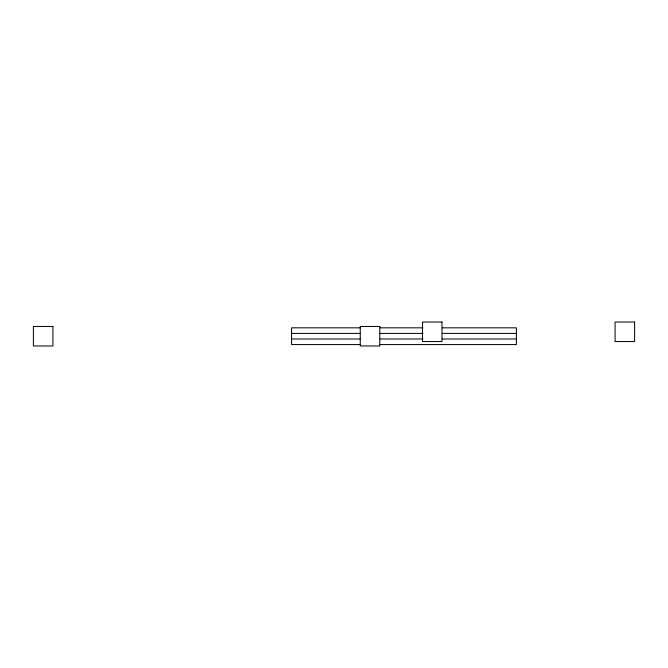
<?xml version="1.0" encoding="UTF-8"?>
<svg xmlns="http://www.w3.org/2000/svg" width="668" height="668" viewBox="0 0 668 668"><rect width="100%" height="100%" fill="white"/><g stroke="black" fill="none" stroke-linecap="round" stroke-linejoin="round"><path stroke-width="1" d="M360.094 327.829L291.565 327.829L291.565 344.571L360.094 344.571M380.125 327.829L422.969 327.829M442.266 327.829L516.389 327.829L516.389 344.571L380.125 344.571M291.565 333.407L360.094 333.407M380.125 333.407L422.969 333.407M442.358 333.407L516.389 333.407M291.565 338.985L360.094 338.985M380.125 338.985L422.969 338.985M442.358 338.985L516.389 338.985M441.982 322.026L422.468 322.026L422.468 341.548L441.982 341.548L441.982 322.026M634.6 322.026L615.086 322.026L615.086 341.548L634.6 341.548L634.6 322.026M52.914 326.452L33.4 326.452L33.4 345.974L52.914 345.974L52.914 326.452M379.775 326.452L360.252 326.452L360.252 345.974L379.775 345.974L379.775 326.452"/></g></svg>
